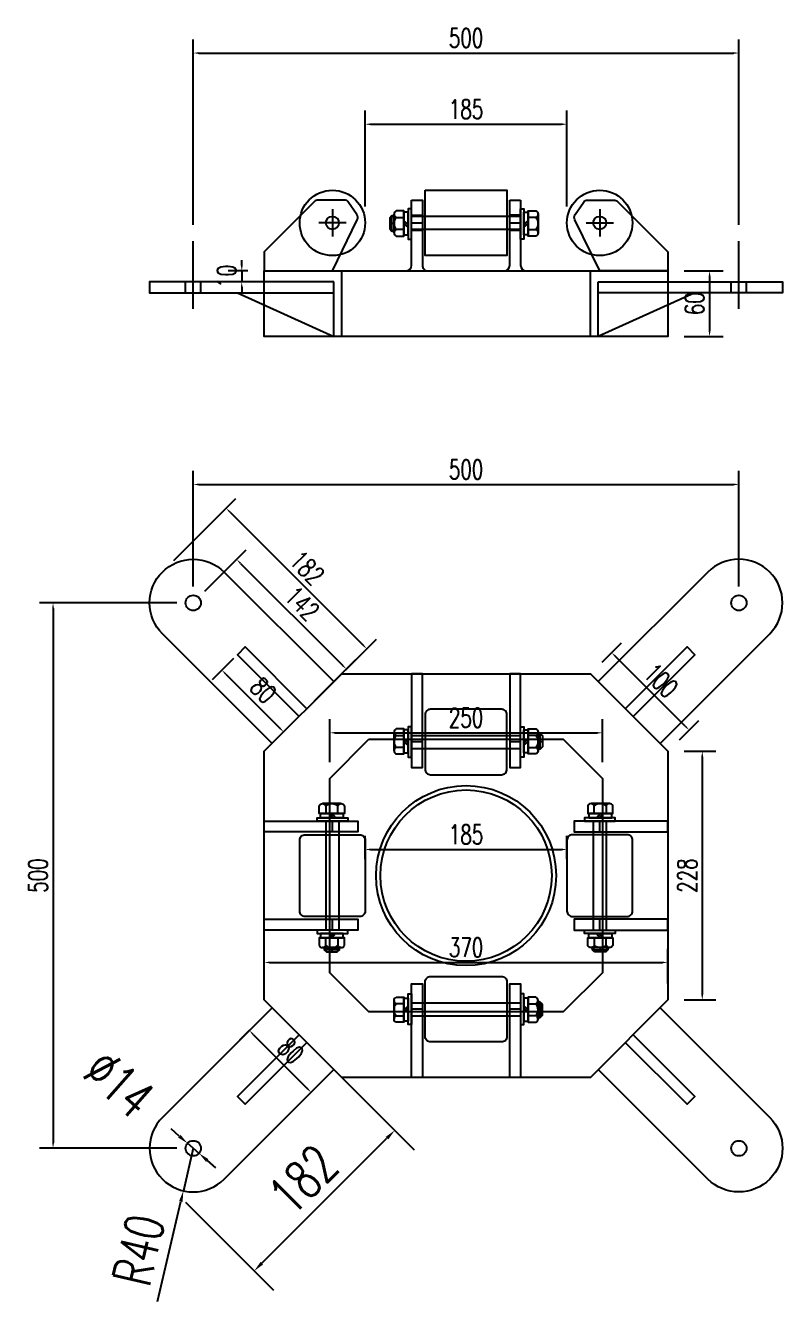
# Model space of a CAD drawing. Header units: millimetres. Extents: x -1442555 to -1309205, y 1400164 to 1531173.
# Drawn here: x -1310995 to -1310301, y 1410194 to 1411363 of the extents above; entities that cross this region are included whole.
import ezdxf

# ---------------------------------------------------------------- set-up
doc = ezdxf.new("R2010")
doc.units = ezdxf.units.MM
doc.header["$LTSCALE"] = 10
doc.linetypes.add('ACAD_ISO03W100', pattern=[30, 12, -18])
doc.layers.get('0').update_dxf_attribs({"linetype": 'CONTINUOUS'})
doc.layers.get('DEFPOINTS').update_dxf_attribs({"linetype": 'CONTINUOUS'})
for name, color, linetype in [('00-HATCH(填充)', 250, 'CONTINUOUS'), ('DOTE', 1, 'CONTINUOUS'), ('PUB_DIM', 3, 'CONTINUOUS'), ('W-ancillary measures附属措施', 1, 'CONTINUOUS'), ('W-MOUNTING固定方式', 5, 'CONTINUOUS')]:
    doc.layers.add(name, color=color, linetype=linetype)
doc.styles.add('STANDARD_T3', font='simplex.shx', dxfattribs={"width": 0.7, "bigfont": 'gbcbig.shx'})
doc.dimstyles.new('W&&10', dxfattribs={"dimtxt": 35, "dimasz": 10, "dimexe": 25, "dimexo": 30, "dimgap": 10, "dimtad": 1, "dimdec": 0, "dimzin": 0, "dimdsep": 46, "dimtxsty": 'STANDARD_T3', "dimcen": 0.09, "dimclrd": 1, "dimclre": 1, "dimclrt": 7, "dimazin": 2, "dimtfac": 1, "dimtdec": 0, "dimtix": 1, "dimtmove": 2, "dimatfit": 3, "dimfxl": 100, "dimtolj": 1, "dimtzin": 0, "dimarcsym": 0})
doc.dimstyles.new('W&&5', dxfattribs={"dimtxt": 17.5, "dimasz": 5, "dimexe": 12.5, "dimexo": 15, "dimgap": 5, "dimtad": 1, "dimdec": 0, "dimzin": 0, "dimdsep": 46, "dimtxsty": 'STANDARD_T3', "dimcen": 0.09, "dimclrd": 1, "dimclre": 1, "dimclrt": 7, "dimazin": 2, "dimtfac": 1, "dimtdec": 0, "dimtix": 1, "dimtmove": 2, "dimatfit": 3, "dimfxl": 100, "dimtolj": 1, "dimtzin": 0, "dimarcsym": 0})

# ---------------------------------------------------------------- blocks, each defined once
blk = doc.blocks.new('*D463')
at = {"layer": 'DEFPOINTS', "color": 0, "transparency": 16777216}
for p in [(-1310340.8, 1410942.5), (-1310840.8, 1410833.9), (-1310340.8, 1410833.9)]:
    blk.add_point(p, dxfattribs=at)
at = {"layer": 'PUB_DIM', "color": 1, "lineweight": -2, "transparency": 16777216}
for p, q in [((-1310840.8, 1410848.9), (-1310840.8, 1410955)), ((-1310340.8, 1410848.9), (-1310340.8, 1410955)), ((-1310835.8, 1410942.5), (-1310345.8, 1410942.5))]:
    blk.add_line(p, q, dxfattribs=at)
at = {"layer": 'PUB_DIM', "color": 1, "transparency": 16777216}
for points in [[(-1310835.8, 1410943.3), (-1310835.8, 1410941.6), (-1310840.8, 1410942.5)], [(-1310345.8, 1410943.3), (-1310345.8, 1410941.6), (-1310340.8, 1410942.5)]]:
    blk.add_solid(points, dxfattribs=at)
at = {"layer": 'PUB_DIM', "color": 7, "transparency": 16777216, "insert": (-1310590.8, 1410956.2), "char_height": 17.5, "attachment_point": 5, "style": 'STANDARD_T3'}
blk.add_mtext('\\A1;500', dxfattribs=at)
blk = doc.blocks.new('*D464')
at = {"layer": 'DEFPOINTS', "color": 0, "transparency": 16777216}
for p in [(-1310840.8, 1410833.9), (-1310969.3, 1410333.9), (-1310840.8, 1410333.9)]:
    blk.add_point(p, dxfattribs=at)
at = {"layer": 'PUB_DIM', "color": 1, "lineweight": -2, "transparency": 16777216}
for p, q in [((-1310855.8, 1410833.9), (-1310981.8, 1410833.9)), ((-1310969.3, 1410828.9), (-1310969.3, 1410338.9)), ((-1310855.8, 1410333.9), (-1310981.8, 1410333.9))]:
    blk.add_line(p, q, dxfattribs=at)
at = {"layer": 'PUB_DIM', "color": 1, "transparency": 16777216}
for points in [[(-1310970.1, 1410828.9), (-1310968.5, 1410828.9), (-1310969.3, 1410833.9)], [(-1310970.1, 1410338.9), (-1310968.5, 1410338.9), (-1310969.3, 1410333.9)]]:
    blk.add_solid(points, dxfattribs=at)
at = {"layer": 'PUB_DIM', "color": 7, "transparency": 16777216, "insert": (-1310983.1, 1410583.9), "char_height": 17.5, "attachment_point": 5, "rotation": 90, "style": 'STANDARD_T3'}
blk.add_mtext('\\A1;500', dxfattribs=at)
blk = doc.blocks.new('*D465')
at = {"layer": 'DEFPOINTS', "color": 0, "transparency": 16777216}
for p in [(-1310405.8, 1410697.9), (-1310405.8, 1410469.9), (-1310374.3, 1410469.9)]:
    blk.add_point(p, dxfattribs=at)
at = {"layer": 'PUB_DIM', "color": 1, "lineweight": -2, "transparency": 16777216}
for p, q in [((-1310390.8, 1410697.9), (-1310361.8, 1410697.9)), ((-1310374.3, 1410692.9), (-1310374.3, 1410474.9)), ((-1310390.8, 1410469.9), (-1310361.8, 1410469.9))]:
    blk.add_line(p, q, dxfattribs=at)
at = {"layer": 'PUB_DIM', "color": 1, "transparency": 16777216}
for points in [[(-1310375.2, 1410692.9), (-1310373.5, 1410692.9), (-1310374.3, 1410697.9)], [(-1310375.2, 1410474.9), (-1310373.5, 1410474.9), (-1310374.3, 1410469.9)]]:
    blk.add_solid(points, dxfattribs=at)
at = {"layer": 'PUB_DIM', "color": 7, "transparency": 16777216, "insert": (-1310388.1, 1410583.9), "char_height": 17.5, "attachment_point": 5, "rotation": 90, "style": 'STANDARD_T3'}
blk.add_mtext('\\A1;228', dxfattribs=at)
blk = doc.blocks.new('*D466')
at = {"layer": 'DEFPOINTS', "color": 0, "transparency": 16777216}
for p in [(-1310457.4, 1410788.3), (-1310476.8, 1410768.9), (-1310405.8, 1410697.9)]:
    blk.add_point(p, dxfattribs=at)
at = {"layer": 'PUB_DIM', "color": 1, "lineweight": -2, "transparency": 16777216}
for p, q in [((-1310466.2, 1410779.5), (-1310448.5, 1410797.2)), ((-1310389.9, 1410720.9), (-1310453.8, 1410784.8)), ((-1310395.2, 1410708.5), (-1310377.5, 1410726.2))]:
    blk.add_line(p, q, dxfattribs=at)
at = {"layer": 'PUB_DIM', "color": 1, "transparency": 16777216}
for points in [[(-1310453.3, 1410785.4), (-1310454.4, 1410784.2), (-1310457.4, 1410788.3)], [(-1310389.3, 1410721.5), (-1310390.5, 1410720.3), (-1310386.4, 1410717.3)]]:
    blk.add_solid(points, dxfattribs=at)
at = {"layer": 'PUB_DIM', "color": 7, "transparency": 16777216, "insert": (-1310412.2, 1410762.6), "char_height": 17.5, "attachment_point": 5, "rotation": 315, "style": 'STANDARD_T3'}
blk.add_mtext('\\A1;100', dxfattribs=at)
blk = doc.blocks.new('*D467')
at = {"layer": 'DEFPOINTS', "color": 0, "transparency": 16777216}
for p in [(-1310740.3, 1410434.4), (-1310656.2, 1410350.3), (-1310869.1, 1410305.6)]:
    blk.add_point(p, dxfattribs=at)
at = {"layer": 'PUB_DIM', "color": 1, "lineweight": -2, "transparency": 16777216}
for p, q in [((-1310719.1, 1410413.2), (-1310638.5, 1410332.6)), ((-1310777.9, 1410228.6), (-1310663.3, 1410343.2)), ((-1310847.9, 1410284.4), (-1310767.3, 1410203.8))]:
    blk.add_line(p, q, dxfattribs=at)
at = {"layer": 'PUB_DIM', "color": 1, "transparency": 16777216}
for points in [[(-1310664.5, 1410344.4), (-1310662.1, 1410342), (-1310656.2, 1410350.3)], [(-1310779.1, 1410229.8), (-1310776.8, 1410227.4), (-1310785, 1410221.5)]]:
    blk.add_solid(points, dxfattribs=at)
at = {"layer": 'PUB_DIM', "color": 7, "transparency": 16777216, "insert": (-1310740.1, 1410305.3), "char_height": 35, "attachment_point": 5, "rotation": 45, "style": 'STANDARD_T3'}
blk.add_mtext('\\A1;182', dxfattribs=at)
blk = doc.blocks.new('*D468')
at = {"layer": 'DEFPOINTS', "color": 0, "transparency": 16777216}
for p in [(-1310840.8, 1410333.9), (-1310849.9, 1410294.9)]:
    blk.add_point(p, dxfattribs=at)
at = {"layer": 'PUB_DIM', "color": 1, "lineweight": -2, "transparency": 16777216}
for p, q in [((-1310840.8, 1410333.9), (-1310849.9, 1410294.9)), ((-1310873.6, 1410193.5), (-1310852.2, 1410285.2))]:
    blk.add_line(p, q, dxfattribs=at)
at = {"layer": 'PUB_DIM', "color": 1, "transparency": 16777216}
blk.add_solid([(-1310853.8, 1410285.6), (-1310850.6, 1410284.8), (-1310849.9, 1410294.9)], dxfattribs=at)
at = {"layer": 'PUB_DIM', "color": 7, "transparency": 16777216, "insert": (-1310890.8, 1410240.7), "char_height": 35, "attachment_point": 5, "rotation": 76.8662, "style": 'STANDARD_T3'}
blk.add_mtext('\\A1;R40', dxfattribs=at)
blk = doc.blocks.new('*D469')
at = {"layer": 'DEFPOINTS', "color": 0, "transparency": 16777216}
for p in [(-1310846.1, 1410338.5), (-1310835.5, 1410329.3)]:
    blk.add_point(p, dxfattribs=at)
at = {"layer": 'PUB_DIM', "color": 1, "lineweight": -2, "transparency": 16777216}
for p, q in [((-1310853.6, 1410345.1), (-1310861.2, 1410351.7)), ((-1310835.5, 1410329.3), (-1310846.1, 1410338.5)), ((-1310828, 1410322.7), (-1310820.5, 1410316.1))]:
    blk.add_line(p, q, dxfattribs=at)
at = {"layer": 'PUB_DIM', "color": 1, "transparency": 16777216}
for points in [[(-1310852.5, 1410346.3), (-1310854.7, 1410343.8), (-1310846.1, 1410338.5)], [(-1310826.9, 1410324), (-1310829.1, 1410321.5), (-1310835.5, 1410329.3)]]:
    blk.add_solid(points, dxfattribs=at)
at = {"layer": 'PUB_DIM', "color": 7, "transparency": 16777216, "insert": (-1310908.6, 1410393.1), "char_height": 35, "attachment_point": 5, "rotation": 318.8779, "style": 'STANDARD_T3'}
blk.add_mtext('\\A1;∅14', dxfattribs=at)
blk = doc.blocks.new('*D470')
at = {"color": 1, "lineweight": -2, "transparency": 16777216}
for p, q in [((-1310683.3, 1411197.2), (-1310683.3, 1411285.2)), ((-1310498.3, 1411197.2), (-1310498.3, 1411285.2)), ((-1310678.3, 1411272.7), (-1310503.3, 1411272.7))]:
    blk.add_line(p, q, dxfattribs=at)
at = {"color": 1, "transparency": 16777216}
for points in [[(-1310678.3, 1411273.5), (-1310678.3, 1411271.8), (-1310683.3, 1411272.7)], [(-1310503.3, 1411273.5), (-1310503.3, 1411271.8), (-1310498.3, 1411272.7)]]:
    blk.add_solid(points, dxfattribs=at)
at = {"layer": 'DEFPOINTS', "color": 0, "transparency": 16777216}
for p in [(-1310498.3, 1411272.7), (-1310683.3, 1411182.2), (-1310498.3, 1411182.2)]:
    blk.add_point(p, dxfattribs=at)
at = {"color": 7, "transparency": 16777216, "insert": (-1310590.8, 1411286.4), "char_height": 17.5, "attachment_point": 5, "style": 'STANDARD_T3'}
blk.add_mtext('\\A1;185', dxfattribs=at)
blk = doc.blocks.new('*D473')
at = {"layer": 'DEFPOINTS', "color": 0, "transparency": 16777216}
for p in [(-1310869.1, 1410862.2), (-1310681.9, 1410791.9), (-1310740.3, 1410733.4)]:
    blk.add_point(p, dxfattribs=at)
at = {"layer": 'PUB_DIM', "color": 1, "lineweight": -2, "transparency": 16777216}
for p, q in [((-1310858.5, 1410872.8), (-1310801.8, 1410929.5)), ((-1310807.1, 1410917.1), (-1310685.4, 1410795.4)), ((-1310729.7, 1410744), (-1310673, 1410800.7))]:
    blk.add_line(p, q, dxfattribs=at)
at = {"layer": 'PUB_DIM', "color": 1, "transparency": 16777216}
for points in [[(-1310806.5, 1410917.7), (-1310807.7, 1410916.5), (-1310810.6, 1410920.6)], [(-1310684.8, 1410796), (-1310686, 1410794.8), (-1310681.9, 1410791.9)]]:
    blk.add_solid(points, dxfattribs=at)
at = {"layer": 'PUB_DIM', "color": 7, "transparency": 16777216, "insert": (-1310736.5, 1410866), "char_height": 17.5, "attachment_point": 5, "rotation": 315, "style": 'STANDARD_T3'}
blk.add_mtext('\\A1;182', dxfattribs=at)
blk = doc.blocks.new('*D474')
at = {"layer": 'DEFPOINTS', "color": 0, "transparency": 16777216}
for p in [(-1310840.8, 1410833.9), (-1310700.5, 1410773.2), (-1310740.3, 1410733.4)]:
    blk.add_point(p, dxfattribs=at)
at = {"layer": 'PUB_DIM', "color": 1, "lineweight": -2, "transparency": 16777216}
for p, q in [((-1310830.2, 1410844.5), (-1310792.2, 1410882.5)), ((-1310797.5, 1410870.1), (-1310704.1, 1410776.7)), ((-1310729.7, 1410744), (-1310691.7, 1410782))]:
    blk.add_line(p, q, dxfattribs=at)
at = {"layer": 'PUB_DIM', "color": 1, "transparency": 16777216}
for points in [[(-1310796.9, 1410870.7), (-1310798.1, 1410869.6), (-1310801, 1410873.7)], [(-1310703.5, 1410777.3), (-1310704.7, 1410776.1), (-1310700.5, 1410773.2)]]:
    blk.add_solid(points, dxfattribs=at)
at = {"layer": 'PUB_DIM', "color": 7, "transparency": 16777216, "insert": (-1310741.1, 1410833.2), "char_height": 17.5, "attachment_point": 5, "rotation": 315, "style": 'STANDARD_T3'}
blk.add_mtext('\\A1;142', dxfattribs=at)
blk = doc.blocks.new('*D471')
at = {"layer": 'DEFPOINTS', "color": 0, "transparency": 16777216}
for p in [(-1310793.4, 1410793.5), (-1310736.8, 1410736.9), (-1310758.1, 1410715.6)]:
    blk.add_point(p, dxfattribs=at)
at = {"layer": 'PUB_DIM', "color": 1, "lineweight": -2, "transparency": 16777216}
for p, q in [((-1310804, 1410782.9), (-1310823.5, 1410763.4)), ((-1310811.1, 1410768.7), (-1310761.6, 1410719.2)), ((-1310747.4, 1410726.3), (-1310766.9, 1410706.8))]:
    blk.add_line(p, q, dxfattribs=at)
at = {"layer": 'PUB_DIM', "color": 1, "transparency": 16777216}
for points in [[(-1310810.5, 1410769.3), (-1310811.7, 1410768.1), (-1310814.6, 1410772.2)], [(-1310761, 1410719.8), (-1310762.2, 1410718.6), (-1310758.1, 1410715.6)]]:
    blk.add_solid(points, dxfattribs=at)
at = {"layer": 'PUB_DIM', "color": 7, "transparency": 16777216, "insert": (-1310776.6, 1410753.7), "char_height": 17.5, "attachment_point": 5, "rotation": 315, "style": 'STANDARD_T3'}
blk.add_mtext('\\A1;80', dxfattribs=at)
blk = doc.blocks.new('*D475')
at = {"color": 1, "lineweight": -2, "transparency": 16777216}
for p, q in [((-1310840.8, 1411180.4), (-1310840.8, 1411350.4)), ((-1310340.8, 1411180.4), (-1310340.8, 1411350.4)), ((-1310835.8, 1411337.9), (-1310345.8, 1411337.9))]:
    blk.add_line(p, q, dxfattribs=at)
at = {"color": 1, "transparency": 16777216}
for points in [[(-1310835.8, 1411338.8), (-1310835.8, 1411337.1), (-1310840.8, 1411337.9)], [(-1310345.8, 1411338.8), (-1310345.8, 1411337.1), (-1310340.8, 1411337.9)]]:
    blk.add_solid(points, dxfattribs=at)
at = {"layer": 'DEFPOINTS', "color": 0, "transparency": 16777216}
for p in [(-1310340.8, 1411337.9), (-1310840.8, 1411165.4), (-1310340.8, 1411165.4)]:
    blk.add_point(p, dxfattribs=at)
at = {"color": 7, "transparency": 16777216, "insert": (-1310590.8, 1411351.7), "char_height": 17.5, "attachment_point": 5, "style": 'STANDARD_T3'}
blk.add_mtext('\\A1;500', dxfattribs=at)
blk = doc.blocks.new('*D476')
at = {"layer": 'DEFPOINTS', "color": 0, "transparency": 16777216}
for p in [(-1310498.3, 1410607.8), (-1310683.3, 1410583.9), (-1310498.3, 1410583.9)]:
    blk.add_point(p, dxfattribs=at)
at = {"layer": 'PUB_DIM', "color": 1, "lineweight": -2, "transparency": 16777216}
for p, q in [((-1310683.3, 1410598.9), (-1310683.3, 1410620.3)), ((-1310498.3, 1410598.9), (-1310498.3, 1410620.3)), ((-1310678.3, 1410607.8), (-1310503.3, 1410607.8))]:
    blk.add_line(p, q, dxfattribs=at)
at = {"layer": 'PUB_DIM', "color": 1, "transparency": 16777216}
for points in [[(-1310678.3, 1410608.7), (-1310678.3, 1410607), (-1310683.3, 1410607.8)], [(-1310503.3, 1410608.7), (-1310503.3, 1410607), (-1310498.3, 1410607.8)]]:
    blk.add_solid(points, dxfattribs=at)
at = {"layer": 'PUB_DIM', "color": 7, "transparency": 16777216, "insert": (-1310590.8, 1410621.6), "char_height": 17.5, "attachment_point": 5, "style": 'STANDARD_T3'}
blk.add_mtext('\\A1;185', dxfattribs=at)
blk = doc.blocks.new('*D477')
at = {"layer": 'DEFPOINTS', "color": 0, "transparency": 16777216}
for p in [(-1310465.8, 1410714.8), (-1310715.8, 1410673), (-1310465.8, 1410673)]:
    blk.add_point(p, dxfattribs=at)
at = {"layer": 'PUB_DIM', "color": 1, "lineweight": -2, "transparency": 16777216}
for p, q in [((-1310715.8, 1410688), (-1310715.8, 1410727.3)), ((-1310465.8, 1410688), (-1310465.8, 1410727.3)), ((-1310710.8, 1410714.8), (-1310470.8, 1410714.8))]:
    blk.add_line(p, q, dxfattribs=at)
at = {"layer": 'PUB_DIM', "color": 1, "transparency": 16777216}
for points in [[(-1310710.8, 1410715.6), (-1310710.8, 1410714), (-1310715.8, 1410714.8)], [(-1310470.8, 1410715.6), (-1310470.8, 1410714), (-1310465.8, 1410714.8)]]:
    blk.add_solid(points, dxfattribs=at)
at = {"layer": 'PUB_DIM', "color": 7, "transparency": 16777216, "insert": (-1310590.8, 1410728.5), "char_height": 17.5, "attachment_point": 5, "style": 'STANDARD_T3'}
blk.add_mtext('\\A1;250', dxfattribs=at)
blk = doc.blocks.new('*D478')
at = {"layer": 'DEFPOINTS', "color": 0, "transparency": 16777216}
for p in [(-1310405.8, 1410504.3), (-1310775.8, 1410469.9), (-1310405.8, 1410469.9)]:
    blk.add_point(p, dxfattribs=at)
at = {"layer": 'PUB_DIM', "color": 1, "lineweight": -2, "transparency": 16777216}
for p, q in [((-1310775.8, 1410484.9), (-1310775.8, 1410516.8)), ((-1310405.8, 1410484.9), (-1310405.8, 1410516.8)), ((-1310770.8, 1410504.3), (-1310410.8, 1410504.3))]:
    blk.add_line(p, q, dxfattribs=at)
at = {"layer": 'PUB_DIM', "color": 1, "transparency": 16777216}
for points in [[(-1310770.8, 1410505.1), (-1310770.8, 1410503.5), (-1310775.8, 1410504.3)], [(-1310410.8, 1410505.1), (-1310410.8, 1410503.5), (-1310405.8, 1410504.3)]]:
    blk.add_solid(points, dxfattribs=at)
at = {"layer": 'PUB_DIM', "color": 7, "transparency": 16777216, "insert": (-1310590.8, 1410518.1), "char_height": 17.5, "attachment_point": 5, "style": 'STANDARD_T3'}
blk.add_mtext('\\A1;370', dxfattribs=at)
blk = doc.blocks.new('*D481')
at = {"layer": 'DEFPOINTS', "color": 0, "transparency": 16777216}
for p in [(-1310768.6, 1410462.7), (-1310712, 1410406.1), (-1310732.9, 1410385.3)]:
    blk.add_point(p, dxfattribs=at)
at = {"layer": 'PUB_DIM', "color": 1, "lineweight": -2, "transparency": 16777216}
for p, q in [((-1310779.2, 1410452.1), (-1310798.3, 1410433)), ((-1310785.9, 1410438.3), (-1310736.4, 1410388.8)), ((-1310722.6, 1410395.5), (-1310741.7, 1410376.4))]:
    blk.add_line(p, q, dxfattribs=at)
at = {"layer": 'PUB_DIM', "color": 1, "transparency": 16777216}
for points in [[(-1310785.3, 1410438.9), (-1310786.5, 1410437.7), (-1310789.4, 1410441.9)], [(-1310735.8, 1410389.4), (-1310737, 1410388.2), (-1310732.9, 1410385.3)]]:
    blk.add_solid(points, dxfattribs=at)
at = {"layer": 'PUB_DIM', "color": 7, "transparency": 16777216, "insert": (-1310751.4, 1410423.3), "char_height": 17.5, "attachment_point": 5, "rotation": 315, "style": 'STANDARD_T3'}
blk.add_mtext('\\A1;80', dxfattribs=at)
blk = doc.blocks.new('*D488')
at = {"color": 1, "lineweight": -2, "transparency": 16777216}
for p, q in [((-1310390.8, 1411138.2), (-1310355.1, 1411138.2)), ((-1310367.6, 1411133.2), (-1310367.6, 1411083.2)), ((-1310390.8, 1411078.2), (-1310355.1, 1411078.2))]:
    blk.add_line(p, q, dxfattribs=at)
at = {"color": 1, "transparency": 16777216}
for points in [[(-1310368.5, 1411133.2), (-1310366.8, 1411133.2), (-1310367.6, 1411138.2)], [(-1310368.5, 1411083.2), (-1310366.8, 1411083.2), (-1310367.6, 1411078.2)]]:
    blk.add_solid(points, dxfattribs=at)
at = {"layer": 'DEFPOINTS', "color": 0, "transparency": 16777216}
for p in [(-1310405.8, 1411138.2), (-1310405.8, 1411078.2), (-1310367.6, 1411078.2)]:
    blk.add_point(p, dxfattribs=at)
at = {"color": 7, "transparency": 16777216, "insert": (-1310381.4, 1411108.2), "char_height": 17.5, "attachment_point": 5, "rotation": 90, "style": 'STANDARD_T3'}
blk.add_mtext('\\A1;60', dxfattribs=at)
blk = doc.blocks.new('*D489')
at = {"color": 1, "lineweight": -2, "transparency": 16777216}
for p, q in [((-1310796.4, 1411143.2), (-1310796.4, 1411148.2)), ((-1310790.8, 1411138.2), (-1310808.9, 1411138.2)), ((-1310796.4, 1411138.2), (-1310796.4, 1411128.2)), ((-1310790.8, 1411128.2), (-1310808.9, 1411128.2)), ((-1310796.4, 1411123.2), (-1310796.4, 1411118.2))]:
    blk.add_line(p, q, dxfattribs=at)
at = {"color": 1, "transparency": 16777216}
for points in [[(-1310797.2, 1411143.2), (-1310795.5, 1411143.2), (-1310796.4, 1411138.2)], [(-1310797.2, 1411123.2), (-1310795.5, 1411123.2), (-1310796.4, 1411128.2)]]:
    blk.add_solid(points, dxfattribs=at)
at = {"layer": 'DEFPOINTS', "color": 0, "transparency": 16777216}
for p in [(-1310775.8, 1411138.2), (-1310796.4, 1411128.2), (-1310775.8, 1411128.2)]:
    blk.add_point(p, dxfattribs=at)
at = {"color": 7, "transparency": 16777216, "insert": (-1310810.1, 1411133.2), "char_height": 17.5, "attachment_point": 5, "rotation": 90, "style": 'STANDARD_T3'}
blk.add_mtext('\\A1;10', dxfattribs=at)

msp = doc.modelspace()

# ---------------------------------------------------------------- hatches: boundary and pattern name
h = msp.add_hatch(color=256)
h.dxf.hatch_style = 1
edge = h.paths.add_edge_path()
edge.add_arc((-1310590.8, 1410583.9), 82.5, 0, 360)
edge = h.paths.add_edge_path(flags=17)
edge.add_arc((-1310590.8, 1410583.9), 78.5, 0, 360)
edge = h.paths.add_edge_path()
edge.add_arc((-1310590.8, 1410583.9), 82.5, 0, 360)
edge = h.paths.add_edge_path(flags=17)
edge.add_arc((-1310590.8, 1410583.9), 78.5, 0, 360)

# ---------------------------------------------------------------- linework, layer by layer
for p, q in [((-1310640.8, 1411143.2), (-1310640.8, 1411203.2)), ((-1310550.8, 1411143.2), (-1310550.8, 1411203.2)), ((-1310550.8, 1411203.2), (-1310540.8, 1411203.2)), ((-1310540.8, 1411203.2), (-1310540.8, 1411143.2)), ((-1310654.8, 1411187.2), (-1310647.8, 1411187.2)), ((-1310643.8, 1411180.7), (-1310647.8, 1411184)), ((-1310643.8, 1411178.4), (-1310647.8, 1411181.7)), ((-1310537.8, 1411180.7), (-1310533.8, 1411184)), ((-1310537.8, 1411178.4), (-1310533.8, 1411181.7)), ((-1310526.8, 1411187.2), (-1310533.8, 1411187.2)), ((-1310524.8, 1411174.7), (-1310524.8, 1411188.7)), ((-1310647.8, 1411176.2), (-1310654.8, 1411176.2)), ((-1310533.8, 1411176.2), (-1310526.8, 1411176.2)), ((-1310645.8, 1411138.2), (-1310535.8, 1411138.2)), ((-1310656.8, 1410699.9), (-1310656.8, 1410713.9)), ((-1310654.8, 1410712.4), (-1310647.8, 1410712.4)), ((-1310526.8, 1410712.4), (-1310533.8, 1410712.4)), ((-1310647.8, 1410701.4), (-1310654.8, 1410701.4)), ((-1310643.8, 1410705.9), (-1310647.8, 1410709.2)), ((-1310643.8, 1410703.6), (-1310647.8, 1410706.9)), ((-1310537.8, 1410705.9), (-1310533.8, 1410709.2)), ((-1310537.8, 1410703.6), (-1310533.8, 1410706.9)), ((-1310533.8, 1410701.4), (-1310526.8, 1410701.4)), ((-1310706.8, 1410649.9), (-1310720.8, 1410649.9)), ((-1310719.3, 1410647.9), (-1310719.3, 1410640.9)), ((-1310712.8, 1410636.9), (-1310716.1, 1410640.9)), ((-1310710.5, 1410636.9), (-1310713.8, 1410640.9)), ((-1310708.3, 1410640.9), (-1310708.3, 1410647.9)), ((-1310474.8, 1410649.9), (-1310460.8, 1410649.9)), ((-1310473.3, 1410640.9), (-1310473.3, 1410647.9)), ((-1310471.2, 1410636.9), (-1310467.8, 1410640.9)), ((-1310468.9, 1410636.9), (-1310465.5, 1410640.9)), ((-1310462.3, 1410647.9), (-1310462.3, 1410640.9)), ((-1310719.3, 1410519.9), (-1310719.3, 1410526.9)), ((-1310712.8, 1410530.9), (-1310716.1, 1410526.9)), ((-1310710.5, 1410530.9), (-1310713.8, 1410526.9)), ((-1310708.3, 1410526.9), (-1310708.3, 1410519.9)), ((-1310473.3, 1410526.9), (-1310473.3, 1410519.9)), ((-1310471.2, 1410530.9), (-1310467.8, 1410526.9)), ((-1310468.9, 1410530.9), (-1310465.5, 1410526.9)), ((-1310462.3, 1410519.9), (-1310462.3, 1410526.9)), ((-1310656.8, 1410467.9), (-1310656.8, 1410453.9)), ((-1310647.8, 1410466.4), (-1310654.8, 1410466.4)), ((-1310643.8, 1410464.2), (-1310647.8, 1410460.9)), ((-1310537.8, 1410464.2), (-1310533.8, 1410460.9)), ((-1310533.8, 1410466.4), (-1310526.8, 1410466.4)), ((-1310654.8, 1410455.4), (-1310647.8, 1410455.4)), ((-1310643.8, 1410461.9), (-1310647.8, 1410458.6)), ((-1310537.8, 1410461.9), (-1310533.8, 1410458.6)), ((-1310526.8, 1410455.4), (-1310533.8, 1410455.4))]:
    msp.add_line(p, q)
at = {"color": 1}
for p, q in [((-1310640.8, 1411189.2), (-1310630.8, 1411189.2)), ((-1310540.8, 1411189.2), (-1310550.8, 1411189.2)), ((-1310630.8, 1411175.2), (-1310640.8, 1411175.2)), ((-1310540.8, 1411175.2), (-1310550.8, 1411175.2))]:
    msp.add_line(p, q, dxfattribs=at)
at = {"color": 4}
for p, q in [((-1310656.8, 1411181.7), (-1310660.8, 1411181.7)), ((-1310656.8, 1411187.7), (-1310659.8, 1411187.7)), ((-1310659.8, 1411175.7), (-1310656.8, 1411175.7)), ((-1310524.8, 1410712.9), (-1310521.8, 1410712.9)), ((-1310524.8, 1410706.9), (-1310520.8, 1410706.9)), ((-1310521.8, 1410700.9), (-1310524.8, 1410700.9)), ((-1310719.8, 1410517.9), (-1310719.8, 1410514.9)), ((-1310713.8, 1410517.9), (-1310713.8, 1410513.9)), ((-1310707.8, 1410514.9), (-1310707.8, 1410517.9)), ((-1310473.8, 1410514.9), (-1310473.8, 1410517.9)), ((-1310467.8, 1410517.9), (-1310467.8, 1410513.9)), ((-1310461.8, 1410517.9), (-1310461.8, 1410514.9)), ((-1310521.8, 1410466.9), (-1310524.8, 1410466.9)), ((-1310524.8, 1410460.9), (-1310520.8, 1410460.9)), ((-1310524.8, 1410454.9), (-1310521.8, 1410454.9))]:
    msp.add_line(p, q, dxfattribs=at)
at = {"color": 6, "linetype": 'ACAD_ISO03W100'}
for p, q in [((-1310540.8, 1411188.2), (-1310640.8, 1411188.2)), ((-1310540.8, 1411176.2), (-1310640.8, 1411176.2)), ((-1310640.8, 1410712.4), (-1310540.8, 1410712.4)), ((-1310640.8, 1410700.4), (-1310540.8, 1410700.4)), ((-1310719.3, 1410633.9), (-1310719.3, 1410533.9)), ((-1310707.3, 1410633.9), (-1310707.3, 1410533.9)), ((-1310474.3, 1410633.9), (-1310474.3, 1410533.9)), ((-1310462.3, 1410633.9), (-1310462.3, 1410533.9)), ((-1310640.8, 1410467.4), (-1310540.8, 1410467.4)), ((-1310640.8, 1410455.4), (-1310540.8, 1410455.4))]:
    msp.add_line(p, q, dxfattribs=at)
at = {"color": 2}
for p, q in [((-1310640.8, 1411182.2), (-1310630.8, 1411182.2)), ((-1310550.8, 1411182.2), (-1310540.8, 1411182.2)), ((-1310630.8, 1410706.4), (-1310640.8, 1410706.4)), ((-1310540.8, 1410706.4), (-1310550.8, 1410706.4)), ((-1310713.3, 1410623.9), (-1310713.3, 1410633.9)), ((-1310468.3, 1410623.9), (-1310468.3, 1410633.9)), ((-1310713.3, 1410533.9), (-1310713.3, 1410543.9)), ((-1310468.3, 1410533.9), (-1310468.3, 1410543.9)), ((-1310630.8, 1410461.4), (-1310640.8, 1410461.4)), ((-1310540.8, 1410461.4), (-1310550.8, 1410461.4))]:
    msp.add_line(p, q, dxfattribs=at)
at = {"color": 5}
for p, q in [((-1310704.8, 1411078.2), (-1310704.8, 1411138.2)), ((-1310476.8, 1411078.2), (-1310476.8, 1411138.2))]:
    msp.add_line(p, q, dxfattribs=at)
msp.add_lwpolyline([(-1310640.8, 1411203.2), (-1310630.8, 1411203.2), (-1310630.8, 1411143.2, 0.414214), (-1310625.8, 1411138.2)], format="xyb")
for points in [[(-1310628.3, 1411212.2), (-1310553.3, 1411212.2), (-1310553.3, 1411152.2), (-1310628.3, 1411152.2)], [(-1310656.8, 1411173.2), (-1310656.8, 1411176.2), (-1310656.8, 1411187.2), (-1310656.8, 1411190.2)], [(-1310524.8, 1411173.2), (-1310524.8, 1411176.2), (-1310524.8, 1411187.2), (-1310524.8, 1411190.2)], [(-1310660.8, 1411176.7), (-1310658.8, 1411174.7), (-1310658.8, 1411188.7), (-1310660.8, 1411186.7)], [(-1310704.8, 1410768.9), (-1310476.8, 1410768.9), (-1310405.8, 1410697.9), (-1310405.8, 1410469.9), (-1310476.8, 1410398.9), (-1310704.8, 1410398.9), (-1310775.8, 1410469.9), (-1310775.8, 1410697.9)], [(-1310640.8, 1410768.9), (-1310640.8, 1410683.1), (-1310630.8, 1410683.1), (-1310630.8, 1410768.9)], [(-1310550.8, 1410768.9), (-1310550.8, 1410683.1), (-1310540.8, 1410683.1), (-1310540.8, 1410768.9)], [(-1310656.8, 1410698.4), (-1310656.8, 1410701.4), (-1310656.8, 1410712.4), (-1310656.8, 1410715.4)], [(-1310524.8, 1410698.4), (-1310524.8, 1410701.4), (-1310524.8, 1410712.4), (-1310524.8, 1410715.4)], [(-1310520.8, 1410701.9), (-1310522.8, 1410699.9), (-1310522.8, 1410713.9), (-1310520.8, 1410711.9)], [(-1310680, 1410708.9), (-1310501.7, 1410708.9), (-1310465.8, 1410673), (-1310465.8, 1410494.7), (-1310501.7, 1410458.9), (-1310680, 1410458.9), (-1310715.8, 1410494.7), (-1310715.8, 1410673)], [(-1310705.3, 1410649.9), (-1310708.3, 1410649.9), (-1310719.3, 1410649.9), (-1310722.3, 1410649.9)], [(-1310476.3, 1410649.9), (-1310473.3, 1410649.9), (-1310462.3, 1410649.9), (-1310459.3, 1410649.9)], [(-1310775.8, 1410633.9), (-1310690, 1410633.9), (-1310690, 1410623.9), (-1310775.8, 1410623.9)], [(-1310405.8, 1410633.9), (-1310491.6, 1410633.9), (-1310491.6, 1410623.9), (-1310405.8, 1410623.9)], [(-1310775.8, 1410543.9), (-1310690, 1410543.9), (-1310690, 1410533.9), (-1310775.8, 1410533.9)], [(-1310405.8, 1410543.9), (-1310491.6, 1410543.9), (-1310491.6, 1410533.9), (-1310405.8, 1410533.9)], [(-1310705.3, 1410517.9), (-1310708.3, 1410517.9), (-1310719.3, 1410517.9), (-1310722.3, 1410517.9)], [(-1310708.8, 1410513.9), (-1310706.8, 1410515.9), (-1310720.8, 1410515.9), (-1310718.8, 1410513.9)], [(-1310476.3, 1410517.9), (-1310473.3, 1410517.9), (-1310462.3, 1410517.9), (-1310459.3, 1410517.9)], [(-1310472.8, 1410513.9), (-1310474.8, 1410515.9), (-1310460.8, 1410515.9), (-1310462.8, 1410513.9)], [(-1310640.8, 1410398.9), (-1310640.8, 1410484.7), (-1310630.8, 1410484.7), (-1310630.8, 1410398.9)], [(-1310550.8, 1410398.9), (-1310550.8, 1410484.7), (-1310540.8, 1410484.7), (-1310540.8, 1410398.9)], [(-1310656.8, 1410469.4), (-1310656.8, 1410466.4), (-1310656.8, 1410455.4), (-1310656.8, 1410452.4)], [(-1310524.8, 1410469.4), (-1310524.8, 1410466.4), (-1310524.8, 1410455.4), (-1310524.8, 1410452.4)], [(-1310520.8, 1410465.9), (-1310522.8, 1410467.9), (-1310522.8, 1410453.9), (-1310520.8, 1410455.9)]]:
    msp.add_lwpolyline(points, close=True)
for points in [[(-1310654.8, 1411170.2), (-1310647.8, 1411170.2), (-1310647.8, 1411171.2), (-1310643.8, 1411171.2), (-1310643.8, 1411192.2), (-1310647.8, 1411192.2), (-1310647.8, 1411171.2), (-1310647.8, 1411193.2), (-1310654.8, 1411193.2, 0.666667), (-1310654.8, 1411187.2, 0.363636), (-1310654.8, 1411176.2, 0.666667)], [(-1310526.8, 1411170.2), (-1310533.8, 1411170.2), (-1310533.8, 1411171.2), (-1310537.8, 1411171.2), (-1310537.8, 1411192.2), (-1310533.8, 1411192.2), (-1310533.8, 1411171.2), (-1310533.8, 1411193.2), (-1310526.8, 1411193.2, -0.666667), (-1310526.8, 1411187.2, -0.363636), (-1310526.8, 1411176.2, -0.666667)], [(-1310558.3, 1410736.4), (-1310623.3, 1410736.4, 0.414214), (-1310628.3, 1410731.4), (-1310628.3, 1410681.4, 0.414214), (-1310623.3, 1410676.4), (-1310558.3, 1410676.4, 0.414214), (-1310553.3, 1410681.4), (-1310553.3, 1410731.4, 0.414214)], [(-1310654.8, 1410695.4), (-1310647.8, 1410695.4), (-1310647.8, 1410696.4), (-1310643.8, 1410696.4), (-1310643.8, 1410717.4), (-1310647.8, 1410717.4), (-1310647.8, 1410696.4), (-1310647.8, 1410718.4), (-1310654.8, 1410718.4, 0.666667), (-1310654.8, 1410712.4, 0.363636), (-1310654.8, 1410701.4, 0.666667)], [(-1310526.8, 1410695.4), (-1310533.8, 1410695.4), (-1310533.8, 1410696.4), (-1310537.8, 1410696.4), (-1310537.8, 1410717.4), (-1310533.8, 1410717.4), (-1310533.8, 1410696.4), (-1310533.8, 1410718.4), (-1310526.8, 1410718.4, -0.666667), (-1310526.8, 1410712.4, -0.363636), (-1310526.8, 1410701.4, -0.666667)], [(-1310702.3, 1410647.9), (-1310702.3, 1410640.9), (-1310703.3, 1410640.9), (-1310703.3, 1410636.9), (-1310724.3, 1410636.9), (-1310724.3, 1410640.9), (-1310703.3, 1410640.9), (-1310725.3, 1410640.9), (-1310725.3, 1410647.9, -0.666667), (-1310719.3, 1410647.9, -0.363636), (-1310708.3, 1410647.9, -0.666667)], [(-1310479.3, 1410647.9), (-1310479.3, 1410640.9), (-1310478.3, 1410640.9), (-1310478.3, 1410636.9), (-1310457.3, 1410636.9), (-1310457.3, 1410640.9), (-1310478.3, 1410640.9), (-1310456.3, 1410640.9), (-1310456.3, 1410647.9, 0.666667), (-1310462.3, 1410647.9, 0.363636), (-1310473.3, 1410647.9, 0.666667)], [(-1310743.3, 1410551.4), (-1310743.3, 1410616.4, -0.414214), (-1310738.3, 1410621.4), (-1310688.3, 1410621.4, -0.414214), (-1310683.3, 1410616.4), (-1310683.3, 1410551.4, -0.414214), (-1310688.3, 1410546.4), (-1310738.3, 1410546.4, -0.414214)], [(-1310438.3, 1410551.4), (-1310438.3, 1410616.4, 0.414214), (-1310443.3, 1410621.4), (-1310493.3, 1410621.4, 0.414214), (-1310498.3, 1410616.4), (-1310498.3, 1410551.4, 0.414214), (-1310493.3, 1410546.4), (-1310443.3, 1410546.4, 0.414214)], [(-1310702.3, 1410519.9), (-1310702.3, 1410526.9), (-1310703.3, 1410526.9), (-1310703.3, 1410530.9), (-1310724.3, 1410530.9), (-1310724.3, 1410526.9), (-1310703.3, 1410526.9), (-1310725.3, 1410526.9), (-1310725.3, 1410519.9, 0.666667), (-1310719.3, 1410519.9, 0.363636), (-1310708.3, 1410519.9, 0.666667)], [(-1310479.3, 1410519.9), (-1310479.3, 1410526.9), (-1310478.3, 1410526.9), (-1310478.3, 1410530.9), (-1310457.3, 1410530.9), (-1310457.3, 1410526.9), (-1310478.3, 1410526.9), (-1310456.3, 1410526.9), (-1310456.3, 1410519.9, -0.666667), (-1310462.3, 1410519.9, -0.363636), (-1310473.3, 1410519.9, -0.666667)], [(-1310558.3, 1410431.4), (-1310623.3, 1410431.4, -0.414214), (-1310628.3, 1410436.4), (-1310628.3, 1410486.4, -0.414214), (-1310623.3, 1410491.4), (-1310558.3, 1410491.4, -0.414214), (-1310553.3, 1410486.4), (-1310553.3, 1410436.4, -0.414214)], [(-1310654.8, 1410472.4), (-1310647.8, 1410472.4), (-1310647.8, 1410471.4), (-1310643.8, 1410471.4), (-1310643.8, 1410450.4), (-1310647.8, 1410450.4), (-1310647.8, 1410471.4), (-1310647.8, 1410449.4), (-1310654.8, 1410449.4, -0.666667), (-1310654.8, 1410455.4, -0.363636), (-1310654.8, 1410466.4, -0.666667)], [(-1310526.8, 1410472.4), (-1310533.8, 1410472.4), (-1310533.8, 1410471.4), (-1310537.8, 1410471.4), (-1310537.8, 1410450.4), (-1310533.8, 1410450.4), (-1310533.8, 1410471.4), (-1310533.8, 1410449.4), (-1310526.8, 1410449.4, 0.666667), (-1310526.8, 1410455.4, 0.363636), (-1310526.8, 1410466.4, 0.666667)]]:
    msp.add_lwpolyline(points, format="xyb", close=True)
for points in [[(-1310643.8, 1411195.2), (-1310643.8, 1411167.2), (-1310640.8, 1411167.2), (-1310640.8, 1411195.2), (-1310643.8, 1411195.2), (-1310643.8, 1411194.2)], [(-1310537.8, 1411195.2), (-1310537.8, 1411167.2), (-1310540.8, 1411167.2), (-1310540.8, 1411195.2), (-1310537.8, 1411195.2), (-1310537.8, 1411194.2)], [(-1310658.8, 1411174.7), (-1310656.8, 1411174.7), (-1310656.8, 1411188.7), (-1310658.8, 1411188.7)], [(-1310800.4, 1411118.2), (-1310711.9, 1411078.2), (-1310711.9, 1411118.2)], [(-1310381.2, 1411118.2), (-1310469.7, 1411078.2), (-1310469.7, 1411118.2)], [(-1310643.8, 1410720.4), (-1310643.8, 1410692.4), (-1310640.8, 1410692.4), (-1310640.8, 1410720.4), (-1310643.8, 1410720.4), (-1310643.8, 1410719.4)], [(-1310537.8, 1410720.4), (-1310537.8, 1410692.4), (-1310540.8, 1410692.4), (-1310540.8, 1410720.4), (-1310537.8, 1410720.4), (-1310537.8, 1410719.4)], [(-1310522.8, 1410699.9), (-1310524.8, 1410699.9), (-1310524.8, 1410713.9), (-1310522.8, 1410713.9)], [(-1310727.3, 1410636.9), (-1310699.3, 1410636.9), (-1310699.3, 1410633.9), (-1310727.3, 1410633.9), (-1310727.3, 1410636.9), (-1310726.3, 1410636.9)], [(-1310454.3, 1410636.9), (-1310482.3, 1410636.9), (-1310482.3, 1410633.9), (-1310454.3, 1410633.9), (-1310454.3, 1410636.9), (-1310455.3, 1410636.9)], [(-1310727.3, 1410530.9), (-1310699.3, 1410530.9), (-1310699.3, 1410533.9), (-1310727.3, 1410533.9), (-1310727.3, 1410530.9), (-1310726.3, 1410530.9)], [(-1310454.3, 1410530.9), (-1310482.3, 1410530.9), (-1310482.3, 1410533.9), (-1310454.3, 1410533.9), (-1310454.3, 1410530.9), (-1310455.3, 1410530.9)], [(-1310706.8, 1410515.9), (-1310706.8, 1410517.9), (-1310720.8, 1410517.9), (-1310720.8, 1410515.9)], [(-1310474.8, 1410515.9), (-1310474.8, 1410517.9), (-1310460.8, 1410517.9), (-1310460.8, 1410515.9)], [(-1310643.8, 1410447.4), (-1310643.8, 1410475.4), (-1310640.8, 1410475.4), (-1310640.8, 1410447.4), (-1310643.8, 1410447.4), (-1310643.8, 1410448.4)], [(-1310537.8, 1410447.4), (-1310537.8, 1410475.4), (-1310540.8, 1410475.4), (-1310540.8, 1410447.4), (-1310537.8, 1410447.4), (-1310537.8, 1410448.4)], [(-1310522.8, 1410467.9), (-1310524.8, 1410467.9), (-1310524.8, 1410453.9), (-1310522.8, 1410453.9)]]:
    msp.add_lwpolyline(points)
msp.add_lwpolyline([(-1310775.8, 1411138.2), (-1310405.8, 1411138.2), (-1310405.8, 1411078.2), (-1310775.8, 1411078.2)], close=True, dxfattribs=at)
at = {"lineweight": -3}
for centre in [(-1310713.3, 1411182.2), (-1310468.3, 1411182.2)]:
    msp.add_circle(centre, 30, dxfattribs=at)
for centre, start, end in [((-1310645.8, 1411143.2), 270, 0), ((-1310555.8, 1411143.2), 270, 0), ((-1310535.8, 1411143.2), 180, 270)]:
    msp.add_arc(centre, 5, start, end)
at = {"layer": '00-HATCH(填充)', "color": 0, "lineweight": -3, "ltscale": 0.5}
for p, q in [((-1310713.3, 1411194.7), (-1310713.3, 1411169.7)), ((-1310468.3, 1411194.7), (-1310468.3, 1411169.7)), ((-1310700.8, 1411182.2), (-1310725.8, 1411182.2)), ((-1310480.8, 1411182.2), (-1310455.8, 1411182.2))]:
    msp.add_line(p, q, dxfattribs=at)
at = {"layer": '00-HATCH(填充)', "color": 0, "lineweight": -3}
for points in [[(-1310713.3, 1411138.2), (-1310690.5, 1411184.9, 0.267952), (-1310690.9, 1411189.9), (-1310698.4, 1411201, 0.249325), (-1310702.5, 1411203.2), (-1310726.3, 1411203.2, 0.198912), (-1310729.8, 1411201.7), (-1310775.8, 1411155.7), (-1310775.8, 1411138.2)], [(-1310468.3, 1411138.2), (-1310491.1, 1411184.9, -0.267952), (-1310490.8, 1411189.9), (-1310483.3, 1411201, -0.249325), (-1310479.1, 1411203.2), (-1310455.4, 1411203.2, -0.198912), (-1310451.9, 1411201.7), (-1310405.8, 1411155.7), (-1310405.8, 1411138.2)]]:
    msp.add_lwpolyline(points, format="xyb", close=True, dxfattribs=at)
for centre in [(-1310713.3, 1411182.2), (-1310468.3, 1411182.2)]:
    msp.add_circle(centre, 6, dxfattribs=at)
at = {"layer": 'DOTE'}
for p, q in [((-1310840.8, 1411103.4), (-1310840.8, 1411165.4)), ((-1310340.8, 1411103.4), (-1310340.8, 1411165.4))]:
    msp.add_line(p, q, dxfattribs=at)
at = {"layer": 'W-ancillary measures附属措施'}
for radius in [82.5, 82.5, 82.5, 82.5, 78.5, 78.5, 78.5, 78.5]:
    msp.add_circle((-1310590.8, 1410583.9), radius, dxfattribs=at)
at = {"layer": 'W-MOUNTING固定方式', "color": 6}
for p, q in [((-1310847.8, 1411118.2), (-1310847.8, 1411128.2)), ((-1310833.8, 1411118.2), (-1310833.8, 1411128.2)), ((-1310347.8, 1411118.2), (-1310347.8, 1411128.2)), ((-1310333.8, 1411118.2), (-1310333.8, 1411128.2))]:
    msp.add_line(p, q, dxfattribs=at)
for points in [[(-1310711.9, 1411128.2), (-1310880.8, 1411128.2), (-1310880.8, 1411118.2), (-1310711.9, 1411118.2)], [(-1310469.7, 1411128.2), (-1310300.8, 1411128.2), (-1310300.8, 1411118.2), (-1310469.7, 1411118.2)]]:
    msp.add_lwpolyline(points, close=True, dxfattribs=at)
for points in [[(-1310768.6, 1410705.1), (-1310869.1, 1410805.6, -0.414214), (-1310869.1, 1410862.2), (-1310869.1, 1410862.2, -0.414214), (-1310812.5, 1410862.2), (-1310712, 1410761.7)], [(-1310413, 1410705.1), (-1310312.5, 1410805.6, 0.414214), (-1310312.5, 1410862.2), (-1310312.5, 1410862.2, 0.414214), (-1310369.1, 1410862.2), (-1310469.6, 1410761.7)], [(-1310768.6, 1410462.7), (-1310869.1, 1410362.2, 0.414214), (-1310869.1, 1410305.6), (-1310869.1, 1410305.6, 0.414214), (-1310812.5, 1410305.6), (-1310712, 1410406.1)], [(-1310413, 1410462.7), (-1310312.5, 1410362.2, -0.414214), (-1310312.5, 1410305.6), (-1310312.5, 1410305.6, -0.414214), (-1310369.1, 1410305.6), (-1310469.6, 1410406.1)]]:
    msp.add_lwpolyline(points, format="xyb", dxfattribs=at)
for points in [[(-1310736.8, 1410736.9), (-1310793.4, 1410793.5), (-1310800.4, 1410786.4), (-1310743.9, 1410729.9)], [(-1310444.9, 1410736.9), (-1310388.3, 1410793.5), (-1310381.2, 1410786.4), (-1310437.8, 1410729.9)], [(-1310736.8, 1410430.9), (-1310793.4, 1410374.3), (-1310800.4, 1410381.4), (-1310743.9, 1410437.9)], [(-1310444.9, 1410430.9), (-1310388.3, 1410374.3), (-1310381.2, 1410381.4), (-1310437.8, 1410437.9)]]:
    msp.add_lwpolyline(points, dxfattribs=at)
at = {"layer": 'W-MOUNTING固定方式', "color": 5}
for centre in [(-1310840.8, 1410833.9), (-1310340.8, 1410833.9), (-1310840.8, 1410333.9), (-1310340.8, 1410333.9)]:
    msp.add_circle(centre, 7, dxfattribs=at)

# ---------------------------------------------------------------- dimensions: what is measured, and where the dimension line sits
for base, p1, p2, picture, middle in [((-1310340.8, 1411337.9), (-1310840.8, 1411165.4), (-1310340.8, 1411165.4), '*D475', (-1310590.8, 1411351.7)), ((-1310498.3, 1411272.7), (-1310683.3, 1411182.2), (-1310498.3, 1411182.2), '*D470', (-1310590.8, 1411286.4))]:
    dim = msp.add_linear_dim(base=base, p1=p1, p2=p2, dimstyle='W&&5')
    dim.commit()
    dim.dimension.update_dxf_attribs({"geometry": picture, "text_midpoint": middle})
for base, p1, p2, picture, middle in [((-1310796.4, 1411128.2), (-1310775.8, 1411138.2), (-1310775.8, 1411128.2), '*D489', (-1310810.1, 1411133.2)), ((-1310367.6, 1411078.2), (-1310405.8, 1411138.2), (-1310405.8, 1411078.2), '*D488', (-1310381.4, 1411108.2))]:
    dim = msp.add_linear_dim(base=base, p1=p1, p2=p2, angle=90, dimstyle='W&&5')
    dim.commit()
    dim.dimension.update_dxf_attribs({"geometry": picture, "text_midpoint": middle})
at = {"layer": 'PUB_DIM'}
for base, p1, p2, picture, middle in [((-1310340.8, 1410942.5), (-1310840.8, 1410833.9), (-1310340.8, 1410833.9), '*D463', (-1310590.8, 1410956.2)), ((-1310465.8, 1410714.8), (-1310715.8, 1410673), (-1310465.8, 1410673), '*D477', (-1310590.8, 1410728.5)), ((-1310498.3, 1410607.8), (-1310683.3, 1410583.9), (-1310498.3, 1410583.9), '*D476', (-1310590.8, 1410621.6)), ((-1310405.8, 1410504.3), (-1310775.8, 1410469.9), (-1310405.8, 1410469.9), '*D478', (-1310590.8, 1410518.1))]:
    dim = msp.add_linear_dim(base=base, p1=p1, p2=p2, dimstyle='W&&5', dxfattribs=at)
    dim.commit()
    dim.dimension.update_dxf_attribs({"geometry": picture, "text_midpoint": middle})
for p1, p2, distance, dimstyle, picture, middle in [((-1310869.1, 1410862.2), (-1310740.3, 1410733.4), 82.7, 'W&&5', '*D473', (-1310736.5, 1410866)), ((-1310840.8, 1410833.9), (-1310740.3, 1410733.4), 56.3, 'W&&5', '*D474', (-1310741.1, 1410833.2)), ((-1310793.4, 1410793.5), (-1310736.8, 1410736.9), -30.1, 'W&&5', '*D471', (-1310776.6, 1410753.7)), ((-1310405.8, 1410697.9), (-1310476.8, 1410768.9), -27.5, 'W&&5', '*D466', (-1310412.2, 1410762.6)), ((-1310768.6, 1410462.7), (-1310712, 1410406.1), -29.5, 'W&&5', '*D481', (-1310751.4, 1410423.3)), ((-1310869.1, 1410305.6), (-1310740.3, 1410434.4), -118.9, 'W&&10', '*D467', (-1310740.1, 1410305.3))]:
    dim = msp.add_aligned_dim(p1=p1, p2=p2, distance=distance, dimstyle=dimstyle, dxfattribs=at)
    dim.commit()
    dim.dimension.update_dxf_attribs({"geometry": picture, "text_midpoint": middle})
for base, p1, p2, picture, middle in [((-1310969.3, 1410333.9), (-1310840.8, 1410833.9), (-1310840.8, 1410333.9), '*D464', (-1310983.1, 1410583.9)), ((-1310374.3, 1410469.9), (-1310405.8, 1410697.9), (-1310405.8, 1410469.9), '*D465', (-1310388.1, 1410583.9))]:
    dim = msp.add_linear_dim(base=base, p1=p1, p2=p2, angle=90, dimstyle='W&&5', dxfattribs=at)
    dim.commit()
    dim.dimension.update_dxf_attribs({"geometry": picture, "text_midpoint": middle})
dim = msp.add_diameter_dim_2p(p1=(-1310835.5, 1410329.3), p2=(-1310846.1, 1410338.5), dimstyle='W&&10', dxfattribs=at)
dim.commit()
dim.dimension.update_dxf_attribs({"geometry": '*D469', "text_midpoint": (-1310908.6, 1410393.1), "dimtype": 163})
dim = msp.add_radius_dim(center=(-1310840.8, 1410333.9), mpoint=(-1310849.9, 1410294.9), dimstyle='W&&10', dxfattribs=at)
dim.commit()
dim.dimension.update_dxf_attribs({"geometry": '*D468', "text_midpoint": (-1310890.8, 1410240.7)})

doc.saveas('drawing.dxf')
